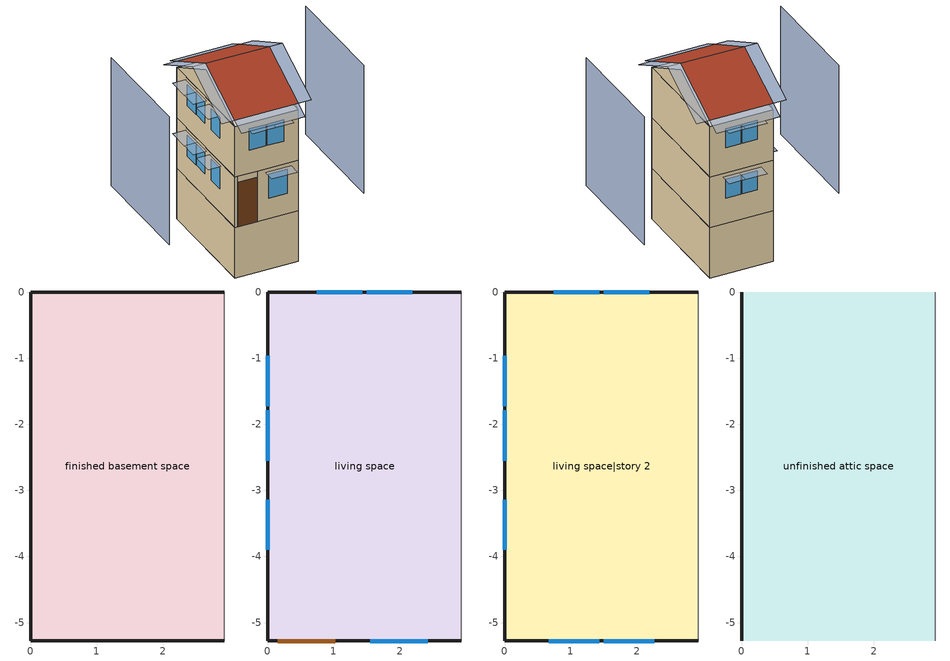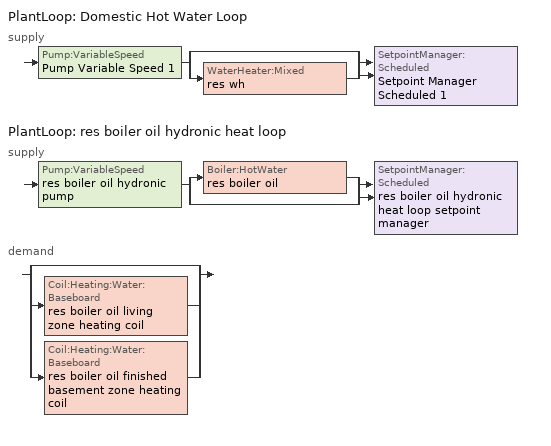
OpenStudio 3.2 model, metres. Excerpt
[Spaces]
finished basement space
 floor foundation (FloorFndGrndFinB): 0,-5.28 0,0 2.93,0 2.93,-5.28 z-2.44
 wall foundation (WallFndGrndFinB): 2.93,0 0,0 0,-5.28 2.93,-5.28 z-2.44:0
 wall adiabatic (WallFndGrndFinB): 2.93,-5.28 2.93,0 z-2.44:0
living space
 floor to finished basement space (FloorFinUninsFin): 0,-5.28 0,0 2.93,0 2.93,-5.28 z0
 wall outside (WallExtInsFin): 2.93,0 0,0 0,-5.28 0.13,-5.28 1.05,-5.28 2.93,-5.28 z0:2.44
 wall adiabatic (WallIntFinUninsFin): 2.93,-5.28 2.93,0 z0:2.44
 window (WindowConstruction): 1.56,-5.28 2.43,-5.28 z0.97:2.13; 2.19,0 1.5,0 / 1.44,0 0.74,0 z1.21:2.13; 0,-0.97 0,-1.73 / 0,-1.79 0,-2.55 / 0,-3.14 0,-3.9 z1.12:2.13
 door (Door): 0.15,-5.28 1.02,-5.28 z0:2.13
living space|story 2
 floor to living space (FloorFinUninsFin): 0,-5.28 0,0 2.93,0 2.93,-5.28 z2.44
 wall outside (WallExtInsFin): 2.93,0 0,0 0,-5.28 2.93,-5.28 z2.44:4.88
 wall adiabatic (WallIntFinUninsFin): 2.93,-5.28 2.93,0 z2.44:4.88
 window (WindowConstruction): 0.67,-5.28 1.44,-5.28 / 1.5,-5.28 2.26,-5.28 z3.55:4.57; 2.19,0 1.5,0 / 1.44,0 0.74,0 z3.65:4.57; 0,-0.97 0,-1.73 / 0,-1.79 0,-2.55 / 0,-3.14 0,-3.9 z3.56:4.57
unfinished attic space
 floor to living space|story 2 (FloorFinInsUnfinAttic): 0,-5.28 0,0 2.93,0 2.93,-5.28 z4.88
 wall outside (WallExtUninsUnfin): 0,-2.64,6.2 0,0,4.88 0,-5.28,4.88
 wall adiabatic (WallIntUnfinUninsUnfin): 2.93,-2.64,6.2 2.93,-5.28,4.88 2.93,0,4.88
 roof outside (RoofUnfinInsExt): 0,-2.64,6.5 2.93,-2.64,6.5 2.93,0,5.18 0,0,5.18; 2.93,-2.64,6.5 0,-2.64,6.5 0,-5.28,5.18 2.93,-5.28,5.18
shading: -3.05,0 -3.05,-5.28 / 5.98,-5.28 5.98,0 z0:6.2; 3.54,-5.28,5.18 3.54,-2.64,6.5 2.93,-2.64,6.5 2.93,-5.28,5.18; -0.61,-2.64,6.5 -0.61,-5.28,5.18 0,-5.28,5.18 0,-2.64,6.5; 0,-5.89,4.88 2.93,-5.89,4.88 2.93,-5.28,5.18 0,-5.28,5.18; -0.61,0,5.18 -0.61,-2.64,6.5 0,-2.64,6.5 0,0,5.18; 3.54,-2.64,6.5 3.54,0,5.18 2.93,0,5.18 2.93,-2.64,6.5; 2.93,0.61,4.88 0,0.61,4.88 0,0,5.18 2.93,0,5.18; 0,-4.05 0,-2.99 -0.61,-2.99 -0.61,-4.05 z2.29; 1.59,-5.28 0.52,-5.28 0.52,-5.89 1.59,-5.89 z4.72; 2.42,-5.28 1.34,-5.28 1.34,-5.89 2.42,-5.89 z4.72; 2.58,-5.28 1.4,-5.28 1.4,-5.89 2.58,-5.89 z2.29; 0,-1.88 0,-0.82 -0.61,-0.82 -0.61,-1.88 z4.72; 0,-4.05 0,-2.99 -0.61,-2.99 -0.61,-4.05 z4.72; 0.59,0 1.59,0 1.59,0.61 0.59,0.61 z4.72; 0.59,0 1.59,0 1.59,0.61 0.59,0.61 z2.29; 1.34,0 2.34,0 2.34,0.61 1.34,0.61 z4.72; 1.34,0 2.34,0 2.34,0.61 1.34,0.61 z2.29; 0,-2.7 0,-1.64 -0.61,-1.64 -0.61,-2.7 z4.72; 0,-1.88 0,-0.82 -0.61,-0.82 -0.61,-1.88 z2.29; 0,-2.7 0,-1.64 -0.61,-1.64 -0.61,-2.7 z2.29
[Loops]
PlantLoop 'Domestic Hot Water Loop'
 supply: Pump:VariableSpeed 'Pump Variable Speed 1' > split
  | bypass
  | WaterHeater:Mixed 'res wh'
  join > SetpointManager:Scheduled 'Setpoint Manager Scheduled 1'
PlantLoop 'res boiler oil hydronic heat loop'
 supply: Pump:VariableSpeed 'res boiler oil hydronic pump' > split
  | Boiler:HotWater 'res boiler oil'
  | bypass
  join > SetpointManager:Scheduled 'res boiler oil hydronic heat loop setpoint manager'
 demand: split
  | bypass
  | Coil:Heating:Water:Baseboard 'res boiler oil living zone heating coil'
  | Coil:Heating:Water:Baseboard 'res boiler oil finished basement zone heating coil'
[Site]
Denver Intl Ap_CO_USA: Latitude {deg}=39.83; Longitude {deg}=-104.65; Time Zone {hr}=-7; Elevation {m}=1650; Terrain=Suburbs
[ClimateZones]
Climate Zone Institution Name 1=Building America; Climate Zone Document Year 1=0; Climate Zone Value 1=Cold
[Site:WaterMainsTemperature]
Calculation Method=Correlation; Annual Average Outdoor Air Temperature {C}=10.8753; Maximum Difference In Monthly Average Outdoor Air Temperatures {deltaC}=23.1524
[Site:GroundTemperature:Deep]
10.8753, 10.8753, 10.8753, 10.8753, 10.8753, 10.8753, 10.8753, 10.8753, 10.8753, 10.8753, 10.8753, 10.8753
[Building]
Building 1: North Axis {deg}=270; Standards Number of Stories=3; Standards Number of Above Ground Stories=2; Standards Building Type=singlefamilyattached; Standards Number of Living Units=4
[Material] Roughness=Rough
Name | Thickness {m} | Conductivity {W/m-K} | Density {kg/m3} | Specific Heat {J/kg-K} | Thermal Absorptance | Solar Absorptance | Visible Absorptance
Drywall 0.5 in. | 0.0127 | 0.160291 | 801 | 837.4 | 0.9 | 0.5 | 0.1
FloorUATrussandIns | 0.0889 | 0.0436674 | 50.7834 | 1165.1 | 0.9 | 0.5 | 0.9
FloorUAAdditionalCeilingIns | 0.12827 | 0.0411113 | 16.02 | 1046.75
Asphalt Shingles, Medium | 0.009525 | 0.162714 | 1121.4 | 1465.45 | 0.91 | 0.85 | 0.85
RoofSheathing | 0.01905 | 0.115458 | 512.64 | 1214.23 | 0.82 | 0.3 | 0.3
RoofUARoofIns | 0.18415 | 8.02397 | 37.0049 | 1207.88 | 0.91 | 0.85 | 0.91
Vinyl, Light | 0.009525 | 0.089435 | 177.822 | 1046.75 | 0.9 | 0.3 | 0.3
WallSheathing | 0.0127 | 0.115458 | 512.64 | 1214.23 | 0.82 | 0.3 | 0.3
WallStudAndCavity | 0.0889 | 0.054245 | 162.403 | 1178.92 | 0.9 | 0.3 | 0.9
WallStudAndCavity 1 | 0.0889 | 0.393744 | 83.0341 | 1211.67 | 0.9 | 0.3 | 0.9
WallStudAndCavity 2 | 0.0889 | 0.396154 | 83.0341 | 1211.67 | 0.9 | 0.3 | 0.9
WallStudAndCavity 3 | 0.0889 | 0.403258 | 83.0341 | 1211.67 | 0.9 | 0.3 | 0.9
WallStudAndCavity 4 | 0.0889 | 0.397942 | 83.0341 | 1211.67 | 0.82 | 0.3 | 0.3
res furniture material finished basement space | 0.1524 | 0.115458 | 640.8 | 1214.23 | 0.9 | 0.6 | 0.1
FoundationExtVertIns | 0.051816 | 0.029427 | 32.04 | 1214.23
Concrete 8.0 in. | 0.2032 | 1.803125 | 2242.8 | 837.4 | 0.9
Concrete 4.0 in. | 0.1016 | 1.803125 | 2242.8 | 837.4 | 0.9
FloorFinStudAndAirFloor | 0.1397 | 0.557395 | 67.691 | 1210.98 | 0.9 | 0.5 | 0.9
Wood Floor | 0.015875 | 0.115458 | 544.68 | 1214.23
Floor Covering | 0.0127 | 0.0433444 | 54.468 | 1339.84 | 0.9 | 0.9
DoorMaterial | 0.04445 | 0.0612267 | 512.64 | 1214.23 | 0.82 | 0.3 | 0.3
[Construction]
FloorFinInsUnfinAttic: Drywall 0.5 in., FloorUATrussandIns, FloorUAAdditionalCeilingIns
RoofUnfinInsExt: Asphalt Shingles, Medium, RoofSheathing, RoofUARoofIns
WallExtInsFin: Vinyl, Light, WallSheathing, WallStudAndCavity, Drywall 0.5 in.
WallExtUninsUnfin: Vinyl, Light, WallSheathing, WallStudAndCavity 1
WallIntFinUninsFin: Vinyl, Light, WallStudAndCavity 2, Drywall 0.5 in.
WallIntUnfinUninsUnfin: Vinyl, Light, WallStudAndCavity 3
WallIntFinUninsFin 1: WallStudAndCavity 4, Drywall 0.5 in.
res furniture construction finished basement space; res furniture construction living space|story 2; res furniture construction living space: res furniture material finished basement space
WallFndGrndFinB: Concrete 8.0 in., Drywall 0.5 in.
FloorFndGrndFinB: Concrete 4.0 in.
FloorFinUninsFin: Drywall 0.5 in., FloorFinStudAndAirFloor, RoofSheathing, Wood Floor, Floor Covering
WindowConstruction: WindowMaterial
Door: DoorMaterial
[WindowMaterial:Shade]
CoolingShade: Solar Transmittance=0.999; Solar Reflectance=0.00099; Visible Transmittance=0.999; Visible Reflectance=0.00099; Thermal Hemispherical Emissivity=1e-05; Thermal Transmittance=0.999; Thickness {m}=0.0001; Conductivity {W/m-K}=10000; Shade to Glass Distance {m}=0.001; Top Opening Multiplier=0; Bottom Opening Multiplier=0; Left-Side Opening Multiplier=0; Right-Side Opening Multiplier=0; Airflow Permeability=0
[WindowMaterial:SimpleGlazingSystem]
WindowMaterial: U-Factor {W/m2-K}=2.10086; Solar Heat Gain Coefficient=0.21
[ThermalZone] Use Ideal Air Loads=No
Name | Thermostat
living zone | living zone temperature setpoint
finished basement zone | finished basement zone temperature setpoint
unfinished attic zone
[Sizing:Zone] Zone Cooling Design Supply Air Temperature Input Method=SupplyAirTemperature; Zone Cooling Design Supply Air Temperature {C}=14; Zone Cooling Design Supply Air Temperature Difference {deltaC}=11.11; Zone Heating Design Supply Air Temperature Input Method=SupplyAirTemperature; Zone Heating Design Supply Air Temperature {C}=40; Zone Heating Design Supply Air Temperature Difference {deltaC}=11.11; Zone Cooling Design Supply Air Humidity Ratio {kg-H2O/kg-air}=0.0085; Zone Heating Design Supply Air Humidity Ratio {kg-H2O/kg-air}=0.008; Cooling Design Air Flow Method=DesignDay; Heating Design Air Flow Method=DesignDay; Account for Dedicated Outdoor Air System=No; Dedicated Outdoor Air System Control Strategy=NeutralSupplyAir; Dedicated Outdoor Air Low Setpoint Temperature for Design {C}=autosize; Dedicated Outdoor Air High Setpoint Temperature for Design {C}=autosize
living zone; finished basement zone; unfinished attic zone
[Zone equipment]
living zone: res room ac zone ptac, res boiler oil living zone convective water
finished basement zone: res room ac zone ptac 1, res boiler oil finished basement zone convective water
[Space]
Name | Space Type | Thermal Zone | Building Unit
living space; living space|story 2 | Space Type 1 | living zone | unit 1
finished basement space | Space Type 2 | finished basement zone | unit 1
unfinished attic space | Space Type 3 | unfinished attic zone
[SpaceType]
Name | Standards Space Type
Space Type 1 | living
Space Type 2 | finished basement
Space Type 3 | unfinished attic
[BuildingUnit]
unit 1: Building Unit Type=Residential
[External:File]
8760.csv: File=8760.csv
[People:Definition] Number of People Calculation Method=People; Number of People {people}=1.13; Fraction Radiant=0.319734; Sensible Heat Fraction=0.573; Carbon Dioxide Generation Rate {m3/s-W}=0; Enable ASHRAE 55 Comfort Warnings=No; Mean Radiant Temperature Calculation Type=ZoneAveraged
res occupants|living space; res occupants|finished basement space; res occupants|living space|story 2
[People] Number of People Schedule=occupants; Activity Level Schedule=res occupants activity schedule; Multiplier=1
Name | People Definition | Space or SpaceType
res occupants|living space | res occupants|living space | living space
res occupants|finished basement space | res occupants|finished basement space | finished basement space
res occupants|living space|story 2 | res occupants|living space|story 2 | living space|story 2
[InternalMass:Definition] Design Level Calculation Method=SurfaceArea
Name | Construction | Surface Area {m2}
finished basement space Partition; living space|story 2 Partition; living space Partition | WallIntFinUninsFin 1 | 15.48384
res furniture mass finished basement space | res furniture construction finished basement space | 6.19354
res furniture mass living space|story 2 | res furniture construction living space|story 2 | 6.19354
res furniture mass living space | res furniture construction living space | 6.19354
[InternalMass] Multiplier=1
Name | Internal Mass Definition | Space or SpaceType
finished basement space Partition | finished basement space Partition | finished basement space
living space|story 2 Partition | living space|story 2 Partition | living space|story 2
living space Partition | living space Partition | living space
res furniture mass finished basement space | res furniture mass finished basement space | finished basement space
res furniture mass living space|story 2 | res furniture mass living space|story 2 | living space|story 2
res furniture mass living space | res furniture mass living space | living space
[Foundation:Kiva]
Foundation Kiva 1: Exterior Vertical Insulation Material=FoundationExtVertIns; Exterior Vertical Insulation Depth {m}=2.4384; Wall Height Above Grade {m}=0.2032; Wall Depth Below Slab {m}=0.2032
[Foundation:Kiva:Settings]
Soil Conductivity {W/m-K}=1.731; Soil Density {kg/m3}=1842.3; Soil Specific Heat {J/kg-K}=418.7; Ground Solar Absorptivity=0.9; Ground Thermal Absorptivity=0.9; Ground Surface Roughness {m}=0.03; Far-Field Width {m}=40; Deep-Ground Boundary Condition=ZeroFlux; Deep-Ground Depth {m}=40; Minimum Cell Dimension {m}=0.02; Maximum Cell Growth Coefficient=1.5; Simulation Timestep=Hourly
[SurfaceProperty:ExposedFoundationPerimeter]
Surface 18: Exposed Perimeter Calculation Method=TotalExposedPerimeter; Total Exposed Perimeter {m}=11.1452
[ShadingControl]
WindowShadingControl: Shading Type=InteriorShade; Shading Device Material=CoolingShade; Shading Control Type=OnIfScheduleAllows; Schedule=Window shading schedule; Shading Control Is Scheduled=Yes; Multiple Surface Control Type=Sequential; Sub Surface Name 1=Surface 2 - Window 3; Sub Surface Name 2=Surface 12 - Window 1; Sub Surface Name 3=Surface 12 - Window 2; Sub Surface Name 4=Surface 5 - Window 1; Sub Surface Name 5=Surface 7 - Window 1; Sub Surface Name 6=Surface 7 - Window 3; Sub Surface Name 7=Surface 8 - Window 2; Sub Surface Name 8=Surface 3 - Window 2; Sub Surface Name 9=Surface 8 - Window 1; Sub Surface Name 10=Surface 3 - Window 1; Sub Surface Name 11=Surface 7 - Window 2; Sub Surface Name 12=Surface 2 - Window 1; Sub Surface Name 13=Surface 2 - Window 2
[PlantLoop] Glycol Concentration=0; Load Distribution Scheme=Optimal
Name | Maximum Loop Flow Rate {m3/s} | Plant Loop Volume {m3} | Fluid Type | Maximum Loop Temperature {C} | Minimum Loop Temperature {C} | Minimum Loop Flow Rate {m3/s}
Domestic Hot Water Loop | 0.01 | 0.003
res boiler oil hydronic heat loop |  | Autocalculate | Water | 100 | 0 | 0
[Sizing:Plant] Loop Type=Heating; Sizing Option=NonCoincident; Zone Timesteps in Averaging Window=1; Coincident Sizing Factor Mode=None
Name | Design Loop Exit Temperature {C} | Loop Design Temperature Difference {deltaC}
Domestic Hot Water Loop | 52.6667 | 5.55556
res boiler oil hydronic heat loop | 82.2222 | 11.1111
[Pump:VariableSpeed] Fraction of Motor Inefficiencies to Fluid Stream=0; Coefficient 1 of the Part Load Performance Curve=0; Coefficient 2 of the Part Load Performance Curve=1; Coefficient 3 of the Part Load Performance Curve=0; Coefficient 4 of the Part Load Performance Curve=0; Pump Control Type=Intermittent; Skin Loss Radiative Fraction=0.5; Design Power Sizing Method=PowerPerFlowPerPressure; Design Electric Power per Unit Flow Rate {W/(m3/s)}=348701.1; Design Shaft Power per Unit Flow Rate per Unit Head {W-s/m3-Pa}=1.28205; Design Minimum Flow Rate Fraction=0
Name | Rated Flow Rate {m3/s} | Rated Pump Head {Pa} | Rated Power Consumption {W} | Motor Efficiency
Pump Variable Speed 1 | 0.01 | 1 | 0 | 1
res boiler oil hydronic pump | 0.000630902 | 20000 |  | 0.9
[SetpointManager:Scheduled] Control Variable=Temperature
Name | Schedule
Setpoint Manager Scheduled 1 | dhw temp
res boiler oil hydronic heat loop setpoint manager | res boiler oil hydronic heat supply setpoint
[WaterHeater:Mixed]
res wh: Tank Volume {m3}=0.107884; Setpoint Temperature Schedule=WH Setpoint Temp; Deadband Temperature Difference {deltaC}=2; Maximum Temperature Limit {C}=99; Heater Control Type=Cycle; Heater Maximum Capacity {W}=11722.8; Heater Minimum Capacity {W}=0; Heater Fuel Type=NaturalGas; Heater Thermal Efficiency=0.773298; Off Cycle Parasitic Fuel Consumption Rate {W}=0; Off Cycle Parasitic Fuel Type=Electricity; Off Cycle Parasitic Heat Fraction to Tank=0; On Cycle Parasitic Fuel Consumption Rate {W}=0; On Cycle Parasitic Fuel Type=Electricity; On Cycle Parasitic Heat Fraction to Tank=0; Ambient Temperature Indicator=ThermalZone; Ambient Temperature Thermal Zone=finished basement zone; Off Cycle Loss Coefficient to Ambient Temperature {W/K}=4.15693; Off Cycle Loss Fraction to Thermal Zone=0.64; On Cycle Loss Coefficient to Ambient Temperature {W/K}=4.15693; On Cycle Loss Fraction to Thermal Zone=1; Use Side Effectiveness=1; Source Side Effectiveness=1; Use Side Design Flow Rate {m3/s}=autosize; Source Side Design Flow Rate {m3/s}=autosize; Indirect Water Heating Recovery Time {hr}=1.5; Source Side Flow Control Mode=IndirectHeatPrimarySetpoint
[WaterHeater:Sizing]
res wh: Design Mode=PeakDraw; Time Storage Can Meet Peak Draw {hr}=0.538503; Time for Tank Recovery {hr}=0; Nominal Tank Volume for Autosizing Plant Connections {m3}=1
[Coil:Cooling:DX:SingleSpeed] Availability Schedule=Always On Discrete; Rated Sensible Heat Ratio=0.65; Rated COP {W/W}=2.46644; Rated Evaporator Fan Power Per Volume Flow Rate {W/(m3/s)}=773.3; Total Cooling Capacity Function of Temperature Curve=RoomAC-Cap-fT; Total Cooling Capacity Function of Flow Fraction Curve=RoomAC-Cap-fFF; Energy Input Ratio Function of Temperature Curve=RoomAC-EIR-fT; Energy Input Ratio Function of Flow Fraction Curve=RoomAC-EIR-fFF; Part Load Fraction Correlation Curve=RoomAC-PLF-fPLR; Minimum Outdoor Dry-Bulb Temperature for Compressor Operation {C}=-25; Condenser Type=AirCooled; Evaporative Condenser Effectiveness=0.9; Evaporative Condenser Air Flow Rate {m3/s}=Autosize; Evaporative Condenser Pump Rated Power Consumption {W}=Autosize; Crankcase Heater Capacity {W}=0; Maximum Outdoor Dry-Bulb Temperature for Crankcase Heater Operation {C}=10; Basin Heater Capacity {W/K}=0; Basin Heater Setpoint Temperature {C}=2
Name | Rated Total Cooling Capacity {W} | Rated Air Flow Rate {m3/s}
res room ac cooling coil | 9102.46 | 0.381112
res room ac cooling coil 1 | 1448.1 | 0.0606308
[Fan:OnOff] Availability Schedule=Always On Discrete; Fan Total Efficiency=1; Pressure Rise {Pa}=0; Motor Efficiency=1; Motor In Airstream Fraction=0
Name | Maximum Flow Rate {m3/s} | Fan Power Ratio Function of Speed Ratio Curve | Fan Efficiency Ratio Function of Speed Ratio Curve
res room ac living zone clg supply fan | 0.42753 | Fan On Off Power Curve | Fan On Off Efficiency Curve
res room ac finished basement zone clg supply fan | 0.0680153 | Fan On Off Power Curve 1 | Fan On Off Efficiency Curve 1
[Coil:Heating:Electric] Availability Schedule=Always Off Discrete; Nominal Capacity {W}=0
res room ac always off heating coil; res room ac always off heating coil 1
[ZoneHVAC:PackagedTerminalAirConditioner] Availability Schedule=Always On Discrete; Supply Air Flow Rate During Heating Operation {m3/s}=1e-05; Supply Air Flow Rate When No Cooling or Heating is Needed {m3/s}=0; Outdoor Air Flow Rate During Cooling Operation {m3/s}=0; Outdoor Air Flow Rate During Heating Operation {m3/s}=0; Outdoor Air Flow Rate When No Cooling or Heating is Needed {m3/s}=0; Fan Placement=DrawThrough; Supply Air Fan Operating Mode Schedule=Always Off Discrete
Name | Supply Air Flow Rate During Cooling Operation {m3/s} | Supply Air Fan | Heating Coil | Cooling Coil
res room ac zone ptac | 0.42753 | res room ac living zone clg supply fan | res room ac always off heating coil | res room ac cooling coil
res room ac zone ptac 1 | 0.0680153 | res room ac finished basement zone clg supply fan | res room ac always off heating coil 1 | res room ac cooling coil 1
[EnergyManagementSystem:Sensor]
Name | Output Variable or Output Meter Index Key | Output Variable or Output Meter
res_boiler_oil_hydronic_pump_s | res boiler oil hydronic pump | Pump Electricity Energy
res_nv_pb_s |  | Site Outdoor Air Barometric Pressure
res_af_vw_s |  | Site Wind Speed
res_nv_wt_s |  | Site Outdoor Air Humidity Ratio
res_af_1_tin_s | living zone | Zone Mean Air Temperature
res_af_1_tt_s | living zone | Zone Outdoor Air Drybulb Temperature
res_nv_1_nva_s | res nv_1 avail schedule | Schedule Value
res_nv_1_sp_s | res nv_1 temp schedule | Schedule Value
res_infil_1_range_sch_s | res mv_1 range exhaust schedule | Schedule Value
res_infil_1_bath_sch_s | res mv_1 bath exhaust schedule | Schedule Value
res_infil_1_wh_sch_s | Always On Discrete | Schedule Value
[Boiler:HotWater]
res boiler oil: Fuel Type=FuelOilNo1; Nominal Capacity {W}=29307.1; Nominal Thermal Efficiency=0.8; Efficiency Curve Temperature Evaluation Variable=LeavingBoiler; Normalized Boiler Efficiency Curve=NonCondensingBoilerEff; Minimum Part Load Ratio=0; Maximum Part Load Ratio=1; Optimum Part Load Ratio=1; Water Outlet Upper Temperature Limit {C}=99.9; Boiler Flow Mode=LeavingSetpointModulated; Parasitic Electric Load {W}=220; Sizing Factor=1
[Coil:Heating:Water:Baseboard] Heating Design Capacity Method=HeatingDesignCapacity; Heating Design Capacity {W}=29307.1; Heating Design Capacity Per Floor Area {W/m2}=0; Fraction of Autosized Heating Design Capacity=0.8; U-Factor Times Area Value {W/K}=2110.11; Maximum Water Flow Rate {m3/s}=0.00126249; Convergence Tolerance=0.001
res boiler oil living zone heating coil; res boiler oil finished basement zone heating coil
[ZoneHVAC:Baseboard:Convective:Water] Availability Schedule=Always On Discrete
Name | Heating Coil
res boiler oil living zone convective water | res boiler oil living zone heating coil
res boiler oil finished basement zone convective water | res boiler oil finished basement zone heating coil
[EnergyManagementSystem:Program]
res_boiler_oil_pumps_program: Set unit_1_pumps_h = res_boiler_oil_hydronic_pump_s
res_nv_1_program: Set Tdiff = res_af_1_tin_s-res_af_1_tt_s; Set dT = (@Abs Tdiff); Set pt = (@RhFnTdbWPb res_af_1_tt_s res_nv_wt_s res_nv_pb_s); Set NVA = 3874.2649561947806; Set Cs = 0.00017926040778923255; Set Cw = 8.70903777141566e-05; Set MNV = 0.41950883840000036; Set MHR = 0.0115; Set MRH = 0.7; Set temp1 = (res_nv_1_nva_s*NVA); Set SGNV = temp1*((((Cs*dT)+(Cw*(res_af_vw_s^2)))^0.5)/1000); If (res_nv_wt_s<MHR) && (pt<MRH) && (res_af_1_tin_s>res_nv_1_sp_s); Set temp2 = (res_af_1_tin_s-res_nv_1_sp_s); Set NVadj1 = temp2/(res_af_1_tin_s-res_af_1_tt_s); Set NVadj2 = (@Min NVadj1 1); Set NVadj3 = (@Max NVadj2 0); Set NVadj = SGNV*NVadj3; Set res_nv_1_flow_act = (@Min NVadj MNV); Else; Set res_nv_1_flow_act = 0; EndIf
res_infil_1_program: Set p_m = 0.14; Set p_s = 0.22; Set s_m = 270; Set s_s = 370; Set z_m = 9.99744; Set z_s = 4.8768; Set f_t = (((s_m/z_m)^p_m)*((z_s/s_s)^p_s)); Set Tdiff = res_af_1_tin_s-res_af_1_tt_s; Set dT = @Abs Tdiff; Set c = 0.0152; Set Cs = 0.0855; Set Cw = 0.1284; Set n = 0.67; Set sft = (f_t*0.7000000000000001); Set temp1 = ((c*Cw)*((sft*res_af_vw_s)^(2*n)))^2; Set Qn = (((c*Cs*(dT^n))^2)+temp1)^0.5; Set Tdiff = res_af_1_tin_s-res_af_1_tt_s; Set dT = @Abs Tdiff; Set QWHV = res_infil_1_wh_sch_s*0.0165; Set Qrange = res_infil_1_range_sch_s*0.0472; Set Qdryer = 0.0; Set Qbath = res_infil_1_bath_sch_s*0.0236; Set QhpwhOut = 0; Set QhpwhIn = 0; Set QductsOut = 0; Set QductsIn = 0; Set Qout = QWHV+Qrange+Qbath+Qdryer+QhpwhOut+QductsOut; Set Qin = QhpwhIn+QductsIn; Set Qu = (@Abs (Qout-Qin)); Set Qb = (@Min Qout Qin); Set faneff_wh = 0.9438948864000002; Set res_infil_1_house_fan_act = (QWHV*300)/faneff_wh*1; Set faneff_sp = 0.4719474432000001; Set res_infil_1_range_fan_act = (Qrange*300)/faneff_sp; Set res_infil_1_bath_fan_act = (Qbath*300)/faneff_sp; Set Q_acctd_for_elsewhere = QhpwhOut+QhpwhIn+QductsOut+QductsIn; Set res_infil_1_flow_act = (((Qu^2)+(Qn^2))^0.5)-Q_acctd_for_elsewhere; Set res_infil_1_flow_act = (@Max res_infil_1_flow_act 0)
[EnergyManagementSystem:OutputVariable]
res boiler oil htg pump:Pumps:Electricity: EMS Variable=unit_1_pumps_h; Type of Data in Variable=Summed; Update Frequency=SystemTimestep; EMS Program or Subroutine=res_boiler_oil_pumps_program; Units=J
[EnergyManagementSystem:ProgramCallingManager]
res boiler oil pump program calling manager: EndOfSystemTimestepBeforeHVACReporting; res_boiler_oil_pumps_program
res af_1 program calling manager: BeginTimestepBeforePredictor; res_infil_1_program; res_nv_1_program
[ThermostatSetpoint:DualSetpoint] Heating Setpoint Temperature Schedule=res heating setpoint; Cooling Setpoint Temperature Schedule=res cooling setpoint
finished basement zone temperature setpoint; living zone temperature setpoint
[ElectricEquipment:Definition] Design Level Calculation Method=EquipmentLevel
Name | Design Level {W} | Fraction Latent | Fraction Radiant | Fraction Lost
res refrig | 65.0889 | 0 | 0 | 0
res misc plug loads|living space; res misc plug loads|finished basement space; res misc plug loads|living space|story 2 | 118.189 | 0.021 | 0.558 | 0.049
res infil_1 house fan; res infil_1 range fan; res infil_1 bath fan | 0 | 0 | 0 | 1
[ElectricEquipment]
Name | Electric Equipment Definition | Space or SpaceType | Schedule
res refrig | res refrig | living space | res refrig schedule
res misc plug loads|living space | res misc plug loads|living space | living space | plug_loads
res misc plug loads|finished basement space | res misc plug loads|finished basement space | finished basement space | plug_loads
res misc plug loads|living space|story 2 | res misc plug loads|living space|story 2 | living space|story 2 | plug_loads
res infil_1 house fan | res infil_1 house fan | living space | Always On Discrete
res infil_1 range fan | res infil_1 range fan | living space | Always On Discrete
res infil_1 bath fan | res infil_1 bath fan | living space | Always On Discrete
[Lights:Definition] Design Level Calculation Method=LightingLevel; Lighting Level {W}=71.4241; Fraction Radiant=0.6; Fraction Visible=0.2; Return Air Fraction=0
res lighting interior living space; res lighting interior finished basement space; res lighting interior living space|story 2
[Lights] Schedule=lighting_interior; Fraction Replaceable=1
Name | Lights Definition | Space or SpaceType
res lighting interior living space | res lighting interior living space | living space
res lighting interior finished basement space | res lighting interior finished basement space | finished basement space
res lighting interior living space|story 2 | res lighting interior living space|story 2 | living space|story 2
[Exterior:Lights:Definition]
res lighting exterior: Design Level {W}=28.3286
[Exterior:Lights]
res lighting exterior: Exterior Lights Definition=res lighting exterior; Schedule=lighting_exterior
[SpaceInfiltration:EffectiveLeakageArea]
res infil|unfinished attic space: Space or SpaceType=unfinished attic space; Schedule=Always On Discrete; Effective Air Leakage Area {cm2}=515.612; Stack Coefficient=0.000112904; Wind Coefficient=1.99483e-05
[SpaceInfiltration:DesignFlowRate] Space or SpaceType=living space; Schedule=Always On Discrete; Design Flow Rate Calculation Method=Flow/Space; Design Flow Rate {m3/s}=0
res nv_1 flow; res infil_1 flow
[EnergyManagementSystem:Actuator]
Name | Actuated Component | Actuated Component Type | Actuated Component Control Type
res_nv_1_flow_act | res nv_1 flow | Zone Infiltration | Air Exchange Flow Rate
res_infil_1_house_fan_act | res infil_1 house fan | ElectricEquipment | Electricity Rate
res_infil_1_range_fan_act | res infil_1 range fan | ElectricEquipment | Electricity Rate
res_infil_1_bath_fan_act | res infil_1 bath fan | ElectricEquipment | Electricity Rate
res_infil_1_flow_act | res infil_1 flow | Zone Infiltration | Air Exchange Flow Rate
[Schedule:File] External File=8760.csv; Rows to Skip at Top=1; Number of Hours of Data=8760; Minutes per Item=60
Name | Column Number
occupants | 1
lighting_interior | 4
lighting_exterior | 5
plug_loads | 3
[Schedule:Constant]
Name | Value
res occupants activity schedule | 112.539
dhw temp; WH Setpoint Temp | 52.6667
Always On Discrete | 1
Always Off Discrete | 0
res boiler oil hydronic heat supply setpoint | 82.2222
[Schedule:Ruleset]
Name | Default Day Schedule | Summer Design Day Schedule | Winter Design Day Schedule
Window shading schedule | Schedule Day 3
res heating setpoint | Schedule Day 6 | res heating setpoint summer design | res heating setpoint winter design
res cooling setpoint | Schedule Day 7 | res cooling setpoint summer design | res cooling setpoint winter design
res refrig schedule | Schedule Day 8 | res refrig schedule summer design | res refrig schedule winter design
res nv_1 temp schedule | Schedule Day 9
res nv_1 avail schedule | Schedule Day 10
res mv_1 range exhaust schedule | Schedule Day 13 | res mv_1 range exhaust schedule summer design | res mv_1 range exhaust schedule winter design
res mv_1 bath exhaust schedule | Schedule Day 14 | res mv_1 bath exhaust schedule summer design | res mv_1 bath exhaust schedule winter design
[Schedule:Day]
Schedule Day 3; Window shading schedule allday1; Window shading schedule allday2; Window shading schedule allday3; Window shading schedule allday4; Window shading schedule allday11; Window shading schedule allday12; Schedule Day 6; Schedule Day 7; Schedule Day 8; res refrig schedule winter design; Schedule Day 9; Schedule Day 10; Schedule Day 13; res mv_1 range exhaust schedule winter design; Schedule Day 14; res mv_1 bath exhaust schedule winter design: 24, 0, 0
Window shading schedule allday5; Window shading schedule allday6; Window shading schedule allday7; Window shading schedule allday8; Window shading schedule allday9; Window shading schedule allday10; res refrig schedule summer design; res mv_1 range exhaust schedule summer design; res mv_1 bath exhaust schedule summer design: 24, 0, 1
res heating setpoint allday1; res heating setpoint allday2; res heating setpoint allday3; res heating setpoint allday4; res heating setpoint allday5; res heating setpoint allday6; res heating setpoint allday7; res heating setpoint allday8; res heating setpoint allday9; res heating setpoint allday10; res heating setpoint allday11; res heating setpoint allday12: 24, 0, 21.6667
res heating setpoint winter design; res cooling setpoint winter design: 24, 0, 21.1111
res heating setpoint summer design; res cooling setpoint summer design; res nv_1 temp schedule allday1; res nv_1 temp schedule allday2; res nv_1 temp schedule allday3; res nv_1 temp schedule allday4; res nv_1 temp schedule allday11; res nv_1 temp schedule allday12: 24, 0, 23.8889
res cooling setpoint allday1; res cooling setpoint allday2; res cooling setpoint allday3; res cooling setpoint allday4; res cooling setpoint allday5; res cooling setpoint allday6; res cooling setpoint allday7; res cooling setpoint allday8; res cooling setpoint allday9; res cooling setpoint allday10; res cooling setpoint allday11; res cooling setpoint allday12: 24, 0, 24.4444
res refrig schedule allday1; res refrig schedule allday12: 1, 0, 0.610949, 2, 0, 0.595675, 3, 0, 0.580401, 4, 0, 0.565128, 6, 0, 0.549854, 7, 0, 0.580401, 8, 0, 0.610949, 10, 0, 0.626223, 12, 0, 0.610949, 15, 0, 0.641496, 16, 0, 0.626223, 17, 0, 0.672044, 18, 0, 0.733139, 19, 0, 0.763686, 20, 0, 0.733139, 21, 0, 0.717865, 22, 0, 0.702591, 23, 0, 0.672044, 24, 0, 0.626223
res refrig schedule allday2: 1, 0, 0.609489, 2, 0, 0.594252, 3, 0, 0.579015, 4, 0, 0.563777, 6, 0, 0.54854, 7, 0, 0.579015, 8, 0, 0.609489, 10, 0, 0.624726, 12, 0, 0.609489, 15, 0, 0.639964, 16, 0, 0.624726, 17, 0, 0.670438, 18, 0, 0.731387, 19, 0, 0.761861, 20, 0, 0.731387, 21, 0, 0.71615, 22, 0, 0.700912, 23, 0, 0.670438, 24, 0, 0.624726
res refrig schedule allday3; res refrig schedule allday4; res refrig schedule allday5: 1, 0, 0.791241, 2, 0, 0.77146, 3, 0, 0.751679, 4, 0, 0.731898, 6, 0, 0.712117, 7, 0, 0.751679, 8, 0, 0.791241, 10, 0, 0.811022, 12, 0, 0.791241, 15, 0, 0.830803, 16, 0, 0.811022, 17, 0, 0.870365, 18, 0, 0.949489, 19, 0, 0.989051, 20, 0, 0.949489, 21, 0, 0.929708, 22, 0, 0.909927, 23, 0, 0.870365, 24, 0, 0.811022
res refrig schedule allday6; res refrig schedule allday7; res refrig schedule allday8; res refrig schedule allday9: 1, 0, 0.8, 2, 0, 0.78, 3, 0, 0.76, 4, 0, 0.74, 6, 0, 0.72, 7, 0, 0.76, 8, 0, 0.8, 10, 0, 0.82, 12, 0, 0.8, 15, 0, 0.84, 16, 0, 0.82, 17, 0, 0.88, 18, 0, 0.96, 19, 0, 1, 20, 0, 0.96, 21, 0, 0.94, 22, 0, 0.92, 23, 0, 0.88, 24, 0, 0.82
res refrig schedule allday10: 1, 0, 0.679562, 2, 0, 0.662573, 3, 0, 0.645584, 4, 0, 0.628595, 6, 0, 0.611606, 7, 0, 0.645584, 8, 0, 0.679562, 10, 0, 0.696551, 12, 0, 0.679562, 15, 0, 0.71354, 16, 0, 0.696551, 17, 0, 0.747518, 18, 0, 0.815474, 19, 0, 0.849453, 20, 0, 0.815474, 21, 0, 0.798485, 22, 0, 0.781496, 23, 0, 0.747518, 24, 0, 0.696551
res refrig schedule allday11: 1, 0, 0.675182, 2, 0, 0.658303, 3, 0, 0.641423, 4, 0, 0.624544, 6, 0, 0.607664, 7, 0, 0.641423, 8, 0, 0.675182, 10, 0, 0.692062, 12, 0, 0.675182, 15, 0, 0.708942, 16, 0, 0.692062, 17, 0, 0.742701, 18, 0, 0.810219, 19, 0, 0.843978, 20, 0, 0.810219, 21, 0, 0.793339, 22, 0, 0.77646, 23, 0, 0.742701, 24, 0, 0.692062
res nv_1 temp schedule allday5; res nv_1 temp schedule allday6; res nv_1 temp schedule allday7; res nv_1 temp schedule allday8; res nv_1 temp schedule allday9; res nv_1 temp schedule allday10: 24, 0, 22.2222
res nv_1 availability schedule allday1 on; res nv_1 availability schedule allday1 on 1; res nv_1 availability schedule allday1 on 2; res nv_1 availability schedule allday1 on 3; res nv_1 availability schedule allday1 on 4; res nv_1 availability schedule allday1 on 5; res nv_1 availability schedule allday1 on 6; res nv_1 availability schedule allday1 on 7; res nv_1 availability schedule allday1 on 8; res nv_1 availability schedule allday1 on 9; res nv_1 availability schedule allday1 on 10; res nv_1 availability schedule allday1 on 11: 1, 0, 1, 2, 0, 1, 3, 0, 1, 4, 0, 1, 5, 0, 1, 6, 0, 1, 7, 0, 1, 8, 0, 1, 9, 0, 1, 10, 0, 1, 11, 0, 1, 12, 0, 1, 13, 0, 1, 14, 0, 1, 15, 0, 1, 16, 0, 1, 17, 0, 1, 18, 0, 1, 19, 0, 1, 20, 0, 1, 21, 0, 1, 22, 0, 1, 23, 0, 1, 24, 0, 1
res mv_1 range exhaust schedule allday1; res mv_1 range exhaust schedule allday2; res mv_1 range exhaust schedule allday3; res mv_1 range exhaust schedule allday4; res mv_1 range exhaust schedule allday5; res mv_1 range exhaust schedule allday6; res mv_1 range exhaust schedule allday7; res mv_1 range exhaust schedule allday8; res mv_1 range exhaust schedule allday9; res mv_1 range exhaust schedule allday10; res mv_1 range exhaust schedule allday11; res mv_1 range exhaust schedule allday12: 15, 0, 0, 16, 0, 1, 24, 0, 0
res mv_1 bath exhaust schedule allday1; res mv_1 bath exhaust schedule allday2; res mv_1 bath exhaust schedule allday3; res mv_1 bath exhaust schedule allday4; res mv_1 bath exhaust schedule allday5; res mv_1 bath exhaust schedule allday6; res mv_1 bath exhaust schedule allday7; res mv_1 bath exhaust schedule allday8; res mv_1 bath exhaust schedule allday9; res mv_1 bath exhaust schedule allday10; res mv_1 bath exhaust schedule allday11; res mv_1 bath exhaust schedule allday12: 4, 0, 0, 5, 0, 1, 24, 0, 0
[Schedule:Rule] Apply Monday=Yes; Apply Wednesday=Yes; Apply Friday=Yes; Date Specification Type=DateRange; Start Day=1
Name | Schedule Ruleset | Rule Order | Day Schedule | Apply Sunday | Apply Tuesday | Apply Thursday | Apply Saturday | Start Month | End Month | End Day
Window shading schedule allday rule1 | Window shading schedule | 11 | Window shading schedule allday1 | Yes | Yes | Yes | Yes | 1 | 1 | 31
Window shading schedule allday rule2 | Window shading schedule | 10 | Window shading schedule allday2 | Yes | Yes | Yes | Yes | 2 | 2 | 28
Window shading schedule allday rule3 | Window shading schedule | 9 | Window shading schedule allday3 | Yes | Yes | Yes | Yes | 3 | 3 | 31
Window shading schedule allday rule4 | Window shading schedule | 8 | Window shading schedule allday4 | Yes | Yes | Yes | Yes | 4 | 4 | 30
Window shading schedule allday rule5 | Window shading schedule | 7 | Window shading schedule allday5 | Yes | Yes | Yes | Yes | 5 | 5 | 31
Window shading schedule allday rule6 | Window shading schedule | 6 | Window shading schedule allday6 | Yes | Yes | Yes | Yes | 6 | 6 | 30
Window shading schedule allday rule7 | Window shading schedule | 5 | Window shading schedule allday7 | Yes | Yes | Yes | Yes | 7 | 7 | 31
Window shading schedule allday rule8 | Window shading schedule | 4 | Window shading schedule allday8 | Yes | Yes | Yes | Yes | 8 | 8 | 31
Window shading schedule allday rule9 | Window shading schedule | 3 | Window shading schedule allday9 | Yes | Yes | Yes | Yes | 9 | 9 | 30
Window shading schedule allday rule10 | Window shading schedule | 2 | Window shading schedule allday10 | Yes | Yes | Yes | Yes | 10 | 10 | 31
Window shading schedule allday rule11 | Window shading schedule | 1 | Window shading schedule allday11 | Yes | Yes | Yes | Yes | 11 | 11 | 30
Window shading schedule allday rule12 | Window shading schedule | 0 | Window shading schedule allday12 | Yes | Yes | Yes | Yes | 12 | 12 | 31
res heating setpoint allday rule1 | res heating setpoint | 11 | res heating setpoint allday1 | Yes | Yes | Yes | Yes | 1 | 1 | 31
res heating setpoint allday rule2 | res heating setpoint | 10 | res heating setpoint allday2 | Yes | Yes | Yes | Yes | 2 | 2 | 28
res heating setpoint allday rule3 | res heating setpoint | 9 | res heating setpoint allday3 | Yes | Yes | Yes | Yes | 3 | 3 | 31
res heating setpoint allday rule4 | res heating setpoint | 8 | res heating setpoint allday4 | Yes | Yes | Yes | Yes | 4 | 4 | 30
res heating setpoint allday rule5 | res heating setpoint | 7 | res heating setpoint allday5 | Yes | Yes | Yes | Yes | 5 | 5 | 31
res heating setpoint allday rule6 | res heating setpoint | 6 | res heating setpoint allday6 | Yes | Yes | Yes | Yes | 6 | 6 | 30
res heating setpoint allday rule7 | res heating setpoint | 5 | res heating setpoint allday7 | Yes | Yes | Yes | Yes | 7 | 7 | 31
res heating setpoint allday rule8 | res heating setpoint | 4 | res heating setpoint allday8 | Yes | Yes | Yes | Yes | 8 | 8 | 31
res heating setpoint allday rule9 | res heating setpoint | 3 | res heating setpoint allday9 | Yes | Yes | Yes | Yes | 9 | 9 | 30
res heating setpoint allday rule10 | res heating setpoint | 2 | res heating setpoint allday10 | Yes | Yes | Yes | Yes | 10 | 10 | 31
res heating setpoint allday rule11 | res heating setpoint | 1 | res heating setpoint allday11 | Yes | Yes | Yes | Yes | 11 | 11 | 30
res heating setpoint allday rule12 | res heating setpoint | 0 | res heating setpoint allday12 | Yes | Yes | Yes | Yes | 12 | 12 | 31
res cooling setpoint allday rule1 | res cooling setpoint | 11 | res cooling setpoint allday1 | Yes | Yes | Yes | Yes | 1 | 1 | 31
res cooling setpoint allday rule2 | res cooling setpoint | 10 | res cooling setpoint allday2 | Yes | Yes | Yes | Yes | 2 | 2 | 28
res cooling setpoint allday rule3 | res cooling setpoint | 9 | res cooling setpoint allday3 | Yes | Yes | Yes | Yes | 3 | 3 | 31
res cooling setpoint allday rule4 | res cooling setpoint | 8 | res cooling setpoint allday4 | Yes | Yes | Yes | Yes | 4 | 4 | 30
res cooling setpoint allday rule5 | res cooling setpoint | 7 | res cooling setpoint allday5 | Yes | Yes | Yes | Yes | 5 | 5 | 31
res cooling setpoint allday rule6 | res cooling setpoint | 6 | res cooling setpoint allday6 | Yes | Yes | Yes | Yes | 6 | 6 | 30
res cooling setpoint allday rule7 | res cooling setpoint | 5 | res cooling setpoint allday7 | Yes | Yes | Yes | Yes | 7 | 7 | 31
res cooling setpoint allday rule8 | res cooling setpoint | 4 | res cooling setpoint allday8 | Yes | Yes | Yes | Yes | 8 | 8 | 31
res cooling setpoint allday rule9 | res cooling setpoint | 3 | res cooling setpoint allday9 | Yes | Yes | Yes | Yes | 9 | 9 | 30
res cooling setpoint allday rule10 | res cooling setpoint | 2 | res cooling setpoint allday10 | Yes | Yes | Yes | Yes | 10 | 10 | 31
res cooling setpoint allday rule11 | res cooling setpoint | 1 | res cooling setpoint allday11 | Yes | Yes | Yes | Yes | 11 | 11 | 30
res cooling setpoint allday rule12 | res cooling setpoint | 0 | res cooling setpoint allday12 | Yes | Yes | Yes | Yes | 12 | 12 | 31
res refrig schedule allday rule1 | res refrig schedule | 11 | res refrig schedule allday1 | Yes | Yes | Yes | Yes | 1 | 1 | 31
res refrig schedule allday rule2 | res refrig schedule | 10 | res refrig schedule allday2 | Yes | Yes | Yes | Yes | 2 | 2 | 28
res refrig schedule allday rule3 | res refrig schedule | 9 | res refrig schedule allday3 | Yes | Yes | Yes | Yes | 3 | 3 | 31
res refrig schedule allday rule4 | res refrig schedule | 8 | res refrig schedule allday4 | Yes | Yes | Yes | Yes | 4 | 4 | 30
res refrig schedule allday rule5 | res refrig schedule | 7 | res refrig schedule allday5 | Yes | Yes | Yes | Yes | 5 | 5 | 31
res refrig schedule allday rule6 | res refrig schedule | 6 | res refrig schedule allday6 | Yes | Yes | Yes | Yes | 6 | 6 | 30
res refrig schedule allday rule7 | res refrig schedule | 5 | res refrig schedule allday7 | Yes | Yes | Yes | Yes | 7 | 7 | 31
res refrig schedule allday rule8 | res refrig schedule | 4 | res refrig schedule allday8 | Yes | Yes | Yes | Yes | 8 | 8 | 31
res refrig schedule allday rule9 | res refrig schedule | 3 | res refrig schedule allday9 | Yes | Yes | Yes | Yes | 9 | 9 | 30
res refrig schedule allday rule10 | res refrig schedule | 2 | res refrig schedule allday10 | Yes | Yes | Yes | Yes | 10 | 10 | 31
res refrig schedule allday rule11 | res refrig schedule | 1 | res refrig schedule allday11 | Yes | Yes | Yes | Yes | 11 | 11 | 30
res refrig schedule allday rule12 | res refrig schedule | 0 | res refrig schedule allday12 | Yes | Yes | Yes | Yes | 12 | 12 | 31
res nv_1 temp schedule allday rule1 | res nv_1 temp schedule | 11 | res nv_1 temp schedule allday1 | Yes | Yes | Yes | Yes | 1 | 1 | 31
res nv_1 temp schedule allday rule2 | res nv_1 temp schedule | 10 | res nv_1 temp schedule allday2 | Yes | Yes | Yes | Yes | 2 | 2 | 28
res nv_1 temp schedule allday rule3 | res nv_1 temp schedule | 9 | res nv_1 temp schedule allday3 | Yes | Yes | Yes | Yes | 3 | 3 | 31
res nv_1 temp schedule allday rule4 | res nv_1 temp schedule | 8 | res nv_1 temp schedule allday4 | Yes | Yes | Yes | Yes | 4 | 4 | 30
res nv_1 temp schedule allday rule5 | res nv_1 temp schedule | 7 | res nv_1 temp schedule allday5 | Yes | Yes | Yes | Yes | 5 | 5 | 31
res nv_1 temp schedule allday rule6 | res nv_1 temp schedule | 6 | res nv_1 temp schedule allday6 | Yes | Yes | Yes | Yes | 6 | 6 | 30
res nv_1 temp schedule allday rule7 | res nv_1 temp schedule | 5 | res nv_1 temp schedule allday7 | Yes | Yes | Yes | Yes | 7 | 7 | 31
res nv_1 temp schedule allday rule8 | res nv_1 temp schedule | 4 | res nv_1 temp schedule allday8 | Yes | Yes | Yes | Yes | 8 | 8 | 31
res nv_1 temp schedule allday rule9 | res nv_1 temp schedule | 3 | res nv_1 temp schedule allday9 | Yes | Yes | Yes | Yes | 9 | 9 | 30
res nv_1 temp schedule allday rule10 | res nv_1 temp schedule | 2 | res nv_1 temp schedule allday10 | Yes | Yes | Yes | Yes | 10 | 10 | 31
res nv_1 temp schedule allday rule11 | res nv_1 temp schedule | 1 | res nv_1 temp schedule allday11 | Yes | Yes | Yes | Yes | 11 | 11 | 30
res nv_1 temp schedule allday rule12 | res nv_1 temp schedule | 0 | res nv_1 temp schedule allday12 | Yes | Yes | Yes | Yes | 12 | 12 | 31
res nv_1 availability schedule allday ruleset1 on | res nv_1 avail schedule | 11 | res nv_1 availability schedule allday1 on |  |  |  |  | 1 | 1 | 31
res nv_1 availability schedule allday ruleset2 on | res nv_1 avail schedule | 10 | res nv_1 availability schedule allday1 on 1 |  |  |  |  | 2 | 2 | 28
res nv_1 availability schedule allday ruleset3 on | res nv_1 avail schedule | 9 | res nv_1 availability schedule allday1 on 2 |  |  |  |  | 3 | 3 | 31
res nv_1 availability schedule allday ruleset4 on | res nv_1 avail schedule | 8 | res nv_1 availability schedule allday1 on 3 |  |  |  |  | 4 | 4 | 30
res nv_1 availability schedule allday ruleset5 on | res nv_1 avail schedule | 7 | res nv_1 availability schedule allday1 on 4 |  |  |  |  | 5 | 5 | 31
res nv_1 availability schedule allday ruleset6 on | res nv_1 avail schedule | 6 | res nv_1 availability schedule allday1 on 5 |  |  |  |  | 6 | 6 | 30
res nv_1 availability schedule allday ruleset7 on | res nv_1 avail schedule | 5 | res nv_1 availability schedule allday1 on 6 |  |  |  |  | 7 | 7 | 31
res nv_1 availability schedule allday ruleset8 on | res nv_1 avail schedule | 4 | res nv_1 availability schedule allday1 on 7 |  |  |  |  | 8 | 8 | 31
res nv_1 availability schedule allday ruleset9 on | res nv_1 avail schedule | 3 | res nv_1 availability schedule allday1 on 8 |  |  |  |  | 9 | 9 | 30
res nv_1 availability schedule allday ruleset10 on | res nv_1 avail schedule | 2 | res nv_1 availability schedule allday1 on 9 |  |  |  |  | 10 | 10 | 31
res nv_1 availability schedule allday ruleset11 on | res nv_1 avail schedule | 1 | res nv_1 availability schedule allday1 on 10 |  |  |  |  | 11 | 11 | 30
res nv_1 availability schedule allday ruleset12 on | res nv_1 avail schedule | 0 | res nv_1 availability schedule allday1 on 11 |  |  |  |  | 12 | 12 | 31
res mv_1 range exhaust schedule allday rule1 | res mv_1 range exhaust schedule | 11 | res mv_1 range exhaust schedule allday1 | Yes | Yes | Yes | Yes | 1 | 1 | 31
res mv_1 range exhaust schedule allday rule2 | res mv_1 range exhaust schedule | 10 | res mv_1 range exhaust schedule allday2 | Yes | Yes | Yes | Yes | 2 | 2 | 28
res mv_1 range exhaust schedule allday rule3 | res mv_1 range exhaust schedule | 9 | res mv_1 range exhaust schedule allday3 | Yes | Yes | Yes | Yes | 3 | 3 | 31
res mv_1 range exhaust schedule allday rule4 | res mv_1 range exhaust schedule | 8 | res mv_1 range exhaust schedule allday4 | Yes | Yes | Yes | Yes | 4 | 4 | 30
res mv_1 range exhaust schedule allday rule5 | res mv_1 range exhaust schedule | 7 | res mv_1 range exhaust schedule allday5 | Yes | Yes | Yes | Yes | 5 | 5 | 31
res mv_1 range exhaust schedule allday rule6 | res mv_1 range exhaust schedule | 6 | res mv_1 range exhaust schedule allday6 | Yes | Yes | Yes | Yes | 6 | 6 | 30
res mv_1 range exhaust schedule allday rule7 | res mv_1 range exhaust schedule | 5 | res mv_1 range exhaust schedule allday7 | Yes | Yes | Yes | Yes | 7 | 7 | 31
res mv_1 range exhaust schedule allday rule8 | res mv_1 range exhaust schedule | 4 | res mv_1 range exhaust schedule allday8 | Yes | Yes | Yes | Yes | 8 | 8 | 31
res mv_1 range exhaust schedule allday rule9 | res mv_1 range exhaust schedule | 3 | res mv_1 range exhaust schedule allday9 | Yes | Yes | Yes | Yes | 9 | 9 | 30
res mv_1 range exhaust schedule allday rule10 | res mv_1 range exhaust schedule | 2 | res mv_1 range exhaust schedule allday10 | Yes | Yes | Yes | Yes | 10 | 10 | 31
res mv_1 range exhaust schedule allday rule11 | res mv_1 range exhaust schedule | 1 | res mv_1 range exhaust schedule allday11 | Yes | Yes | Yes | Yes | 11 | 11 | 30
res mv_1 range exhaust schedule allday rule12 | res mv_1 range exhaust schedule | 0 | res mv_1 range exhaust schedule allday12 | Yes | Yes | Yes | Yes | 12 | 12 | 31
res mv_1 bath exhaust schedule allday rule1 | res mv_1 bath exhaust schedule | 11 | res mv_1 bath exhaust schedule allday1 | Yes | Yes | Yes | Yes | 1 | 1 | 31
res mv_1 bath exhaust schedule allday rule2 | res mv_1 bath exhaust schedule | 10 | res mv_1 bath exhaust schedule allday2 | Yes | Yes | Yes | Yes | 2 | 2 | 28
res mv_1 bath exhaust schedule allday rule3 | res mv_1 bath exhaust schedule | 9 | res mv_1 bath exhaust schedule allday3 | Yes | Yes | Yes | Yes | 3 | 3 | 31
res mv_1 bath exhaust schedule allday rule4 | res mv_1 bath exhaust schedule | 8 | res mv_1 bath exhaust schedule allday4 | Yes | Yes | Yes | Yes | 4 | 4 | 30
res mv_1 bath exhaust schedule allday rule5 | res mv_1 bath exhaust schedule | 7 | res mv_1 bath exhaust schedule allday5 | Yes | Yes | Yes | Yes | 5 | 5 | 31
res mv_1 bath exhaust schedule allday rule6 | res mv_1 bath exhaust schedule | 6 | res mv_1 bath exhaust schedule allday6 | Yes | Yes | Yes | Yes | 6 | 6 | 30
res mv_1 bath exhaust schedule allday rule7 | res mv_1 bath exhaust schedule | 5 | res mv_1 bath exhaust schedule allday7 | Yes | Yes | Yes | Yes | 7 | 7 | 31
res mv_1 bath exhaust schedule allday rule8 | res mv_1 bath exhaust schedule | 4 | res mv_1 bath exhaust schedule allday8 | Yes | Yes | Yes | Yes | 8 | 8 | 31
res mv_1 bath exhaust schedule allday rule9 | res mv_1 bath exhaust schedule | 3 | res mv_1 bath exhaust schedule allday9 | Yes | Yes | Yes | Yes | 9 | 9 | 30
res mv_1 bath exhaust schedule allday rule10 | res mv_1 bath exhaust schedule | 2 | res mv_1 bath exhaust schedule allday10 | Yes | Yes | Yes | Yes | 10 | 10 | 31
res mv_1 bath exhaust schedule allday rule11 | res mv_1 bath exhaust schedule | 1 | res mv_1 bath exhaust schedule allday11 | Yes | Yes | Yes | Yes | 11 | 11 | 30
res mv_1 bath exhaust schedule allday rule12 | res mv_1 bath exhaust schedule | 0 | res mv_1 bath exhaust schedule allday12 | Yes | Yes | Yes | Yes | 12 | 12 | 31
[Curve:Biquadratic] Minimum Value of x=0; Maximum Value of x=100; Minimum Value of y=0; Maximum Value of y=100
Name | Coefficient1 Constant | Coefficient2 x | Coefficient3 x**2 | Coefficient4 y | Coefficient5 y**2 | Coefficient6 x*y
RoomAC-Cap-fT | 1.55736 | -0.0744482 | 0.0030986 | 0.00145958 | -4.1148e-05 | -0.000426714
RoomAC-EIR-fT | -0.350448 | 0.11681 | -0.00339951 | -0.00122609 | 0.000600809 | -0.000466884
[Curve:Quadratic] Coefficient3 x**2=0; Minimum Value of x=0; Minimum Curve Output=0
Name | Coefficient1 Constant | Coefficient2 x | Maximum Value of x | Maximum Curve Output
RoomAC-Cap-fFF; RoomAC-EIR-fFF | 1 | 0 | 2 | 2
RoomAC-PLF-fPLR | 0.78 | 0.22 | 1 | 1
[Curve:Exponent] Coefficient1 Constant=1; Coefficient2 Constant=0; Coefficient3 Constant=0; Minimum Value of x=0; Maximum Value of x=1
Fan On Off Power Curve; Fan On Off Power Curve 1
[Curve:Cubic] Coefficient1 Constant=1; Coefficient2 x=0; Coefficient3 x**2=0; Coefficient4 x**3=0; Minimum Value of x=0; Maximum Value of x=1
Fan On Off Efficiency Curve; Fan On Off Efficiency Curve 1
[Curve:Bicubic]
NonCondensingBoilerEff: Coefficient1 Constant=1.11172; Coefficient2 x=0.0786141; Coefficient3 x**2=-0.400426; Coefficient4 y=0; Coefficient5 y**2=-0.000156783; Coefficient6 x*y=0.0093846; Coefficient7 x**3=0.234258; Coefficient8 y**3=1.32927e-06; Coefficient9 x**2*y=-0.0044467; Coefficient10 x*y**2=-1.22498e-05; Minimum Value of x=0.1; Maximum Value of x=1; Minimum Value of y=20; Maximum Value of y=80
